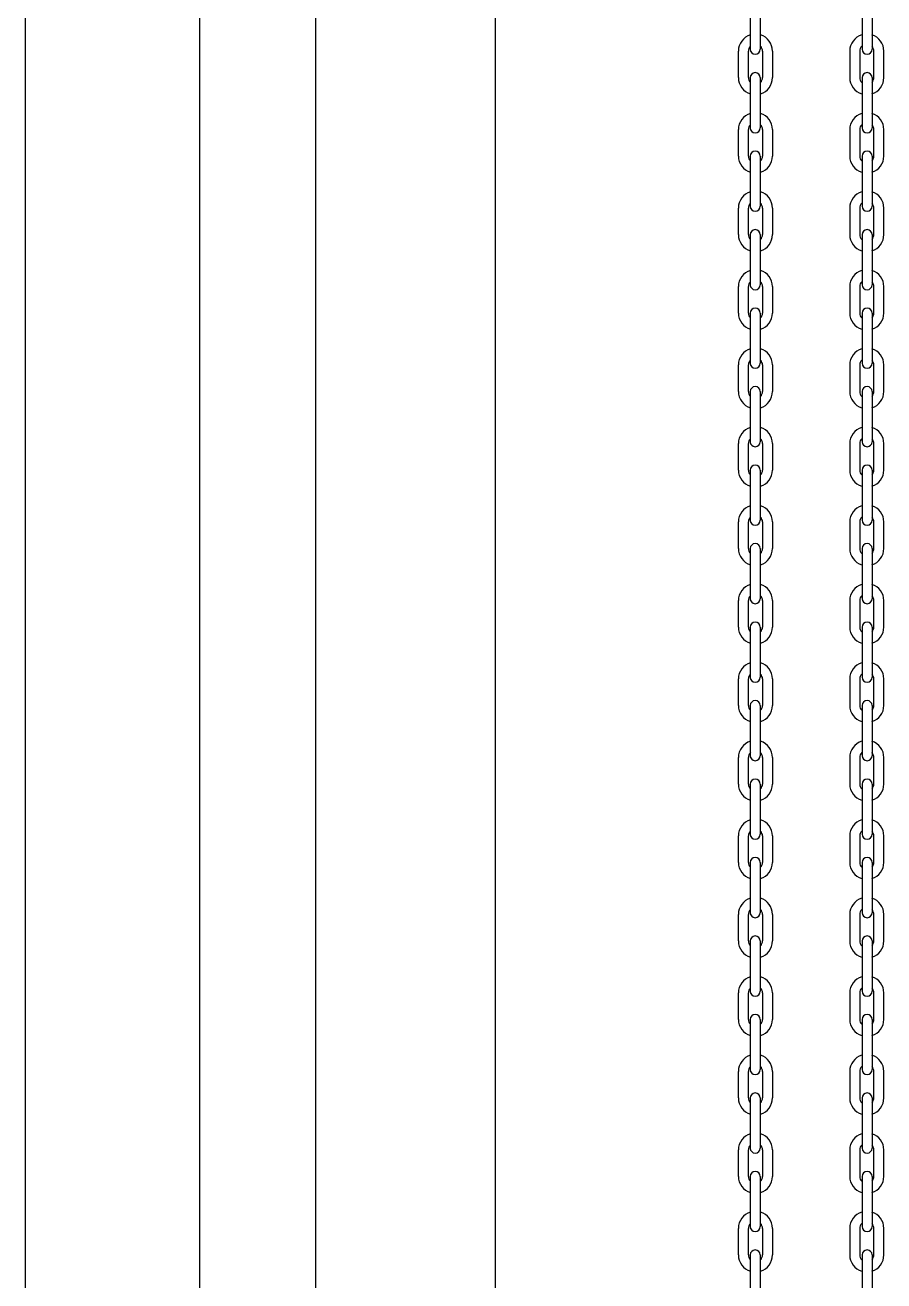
# Model space of a CAD drawing. Header units: millimetres. Extents: x 204328 to 274136, y -196910 to -178068.
# Drawn here: x 259735.3 to 259963.7, y -183417.7 to -183083.9 of the extents above; entities that cross this region are included whole.
import ezdxf

# ---------------------------------------------------------------- set-up
doc = ezdxf.new("R2010")
doc.units = ezdxf.units.MM
doc.layers.add('OHD Frame', color=2, linetype='Continuous')

msp = doc.modelspace()

# ---------------------------------------------------------------- linework, layer by layer
at = {"color": 3}
for p, q in [((259781.82, -189504.02, 0), (259781.82, -181789.76, 0)), ((259812.62, -189504.02, 0), (259812.62, -181789.76, 0))]:
    msp.add_line(p, q, dxfattribs=at)
at = {"color": 7, "linetype": 'Continuous'}
for p, q in [((259928.13, -183076.96, 0), (259928.13, -183090.29, 0)), ((259930.8, -183076.96, 0), (259930.8, -183090.29, 0)), ((259957.88, -183076.96, 0), (259957.88, -183090.29, 0)), ((259960.55, -183076.96, 0), (259960.55, -183090.29, 0)), ((259925, -183097.82, 0), (259925, -183090.76, 0)), ((259927.67, -183097.82, 0), (259927.67, -183090.76, 0)), ((259931.4, -183090.76, 0), (259931.4, -183097.82, 0)), ((259934.07, -183090.76, 0), (259934.07, -183097.82, 0)), ((259954.61, -183090.76, 0), (259954.61, -183097.82, 0)), ((259957.28, -183090.76, 0), (259957.28, -183097.82, 0)), ((259961.01, -183097.82, 0), (259961.01, -183090.76, 0)), ((259963.68, -183097.82, 0), (259963.68, -183090.76, 0)), ((259928.13, -183097.82, 0), (259928.13, -183111.16, 0)), ((259930.8, -183097.82, 0), (259930.8, -183111.16, 0)), ((259957.88, -183097.82, 0), (259957.88, -183111.16, 0)), ((259960.55, -183097.82, 0), (259960.55, -183111.16, 0)), ((259925, -183118.69, 0), (259925, -183111.62, 0)), ((259927.67, -183118.69, 0), (259927.67, -183111.62, 0)), ((259931.4, -183111.62, 0), (259931.4, -183118.69, 0)), ((259934.07, -183111.62, 0), (259934.07, -183118.69, 0)), ((259954.61, -183111.62, 0), (259954.61, -183118.69, 0)), ((259957.28, -183111.62, 0), (259957.28, -183118.69, 0)), ((259961.01, -183118.69, 0), (259961.01, -183111.62, 0)), ((259963.68, -183118.69, 0), (259963.68, -183111.62, 0)), ((259928.13, -183118.69, 0), (259928.13, -183132.02, 0)), ((259930.8, -183118.69, 0), (259930.8, -183132.02, 0)), ((259957.88, -183118.69, 0), (259957.88, -183132.02, 0)), ((259960.55, -183118.69, 0), (259960.55, -183132.02, 0)), ((259925, -183139.56, 0), (259925, -183132.49, 0)), ((259927.67, -183139.56, 0), (259927.67, -183132.49, 0)), ((259931.4, -183132.49, 0), (259931.4, -183139.56, 0)), ((259934.07, -183132.49, 0), (259934.07, -183139.56, 0)), ((259954.61, -183132.49, 0), (259954.61, -183139.56, 0)), ((259957.28, -183132.49, 0), (259957.28, -183139.56, 0)), ((259961.01, -183139.56, 0), (259961.01, -183132.49, 0)), ((259963.68, -183139.56, 0), (259963.68, -183132.49, 0)), ((259928.13, -183139.56, 0), (259928.13, -183152.89, 0)), ((259930.8, -183139.56, 0), (259930.8, -183152.89, 0)), ((259957.88, -183139.56, 0), (259957.88, -183152.89, 0)), ((259960.55, -183139.56, 0), (259960.55, -183152.89, 0)), ((259925, -183160.42, 0), (259925, -183153.36, 0)), ((259927.67, -183160.42, 0), (259927.67, -183153.36, 0)), ((259931.4, -183153.36, 0), (259931.4, -183160.42, 0)), ((259934.07, -183153.36, 0), (259934.07, -183160.42, 0)), ((259954.61, -183153.36, 0), (259954.61, -183160.42, 0)), ((259957.28, -183153.36, 0), (259957.28, -183160.42, 0)), ((259961.01, -183160.42, 0), (259961.01, -183153.36, 0)), ((259963.68, -183160.42, 0), (259963.68, -183153.36, 0)), ((259928.13, -183160.42, 0), (259928.13, -183173.76, 0)), ((259930.8, -183160.42, 0), (259930.8, -183173.76, 0)), ((259957.88, -183160.42, 0), (259957.88, -183173.76, 0)), ((259960.55, -183160.42, 0), (259960.55, -183173.76, 0)), ((259925, -183181.29, 0), (259925, -183174.22, 0)), ((259927.67, -183181.29, 0), (259927.67, -183174.22, 0)), ((259931.4, -183174.22, 0), (259931.4, -183181.29, 0)), ((259934.07, -183174.22, 0), (259934.07, -183181.29, 0)), ((259954.61, -183174.22, 0), (259954.61, -183181.29, 0)), ((259957.28, -183174.22, 0), (259957.28, -183181.29, 0)), ((259961.01, -183181.29, 0), (259961.01, -183174.22, 0)), ((259963.68, -183181.29, 0), (259963.68, -183174.22, 0)), ((259928.13, -183181.29, 0), (259928.13, -183194.62, 0)), ((259930.8, -183181.29, 0), (259930.8, -183194.62, 0)), ((259957.88, -183181.29, 0), (259957.88, -183194.62, 0)), ((259960.55, -183181.29, 0), (259960.55, -183194.62, 0)), ((259925, -183202.16, 0), (259925, -183195.09, 0)), ((259927.67, -183202.16, 0), (259927.67, -183195.09, 0)), ((259931.4, -183195.09, 0), (259931.4, -183202.16, 0)), ((259934.07, -183195.09, 0), (259934.07, -183202.16, 0)), ((259954.61, -183195.09, 0), (259954.61, -183202.16, 0)), ((259957.28, -183195.09, 0), (259957.28, -183202.16, 0)), ((259961.01, -183202.16, 0), (259961.01, -183195.09, 0)), ((259963.68, -183202.16, 0), (259963.68, -183195.09, 0)), ((259928.13, -183202.16, 0), (259928.13, -183215.49, 0)), ((259930.8, -183202.16, 0), (259930.8, -183215.49, 0)), ((259957.88, -183202.16, 0), (259957.88, -183215.49, 0)), ((259960.55, -183202.16, 0), (259960.55, -183215.49, 0)), ((259925, -183223.03, 0), (259925, -183215.96, 0)), ((259927.67, -183223.03, 0), (259927.67, -183215.96, 0)), ((259931.4, -183215.96, 0), (259931.4, -183223.03, 0)), ((259934.07, -183215.96, 0), (259934.07, -183223.03, 0)), ((259954.61, -183215.96, 0), (259954.61, -183223.03, 0)), ((259957.28, -183215.96, 0), (259957.28, -183223.03, 0)), ((259961.01, -183223.03, 0), (259961.01, -183215.96, 0)), ((259963.68, -183223.03, 0), (259963.68, -183215.96, 0)), ((259928.13, -183223.03, 0), (259928.13, -183236.36, 0)), ((259930.8, -183223.03, 0), (259930.8, -183236.36, 0)), ((259957.88, -183223.03, 0), (259957.88, -183236.36, 0)), ((259960.55, -183223.03, 0), (259960.55, -183236.36, 0)), ((259925, -183243.89, 0), (259925, -183236.83, 0)), ((259927.67, -183243.89, 0), (259927.67, -183236.83, 0)), ((259931.4, -183236.83, 0), (259931.4, -183243.89, 0)), ((259934.07, -183236.83, 0), (259934.07, -183243.89, 0)), ((259954.61, -183236.83, 0), (259954.61, -183243.89, 0)), ((259957.28, -183236.83, 0), (259957.28, -183243.89, 0)), ((259961.01, -183243.89, 0), (259961.01, -183236.83, 0)), ((259963.68, -183243.89, 0), (259963.68, -183236.83, 0)), ((259928.13, -183243.89, 0), (259928.13, -183257.23, 0)), ((259930.8, -183243.89, 0), (259930.8, -183257.23, 0)), ((259957.88, -183243.89, 0), (259957.88, -183257.23, 0)), ((259960.55, -183243.89, 0), (259960.55, -183257.23, 0)), ((259925, -183264.76, 0), (259925, -183257.69, 0)), ((259927.67, -183264.76, 0), (259927.67, -183257.69, 0)), ((259931.4, -183257.69, 0), (259931.4, -183264.76, 0)), ((259934.07, -183257.69, 0), (259934.07, -183264.76, 0)), ((259954.61, -183257.69, 0), (259954.61, -183264.76, 0)), ((259957.28, -183257.69, 0), (259957.28, -183264.76, 0)), ((259961.01, -183264.76, 0), (259961.01, -183257.69, 0)), ((259963.68, -183264.76, 0), (259963.68, -183257.69, 0)), ((259928.13, -183264.76, 0), (259928.13, -183278.09, 0)), ((259930.8, -183264.76, 0), (259930.8, -183278.09, 0)), ((259957.88, -183264.76, 0), (259957.88, -183278.09, 0)), ((259960.55, -183264.76, 0), (259960.55, -183278.09, 0)), ((259925, -183285.63, 0), (259925, -183278.56, 0)), ((259927.67, -183285.63, 0), (259927.67, -183278.56, 0)), ((259931.4, -183278.56, 0), (259931.4, -183285.63, 0)), ((259934.07, -183278.56, 0), (259934.07, -183285.63, 0)), ((259954.61, -183278.56, 0), (259954.61, -183285.63, 0)), ((259957.28, -183278.56, 0), (259957.28, -183285.63, 0)), ((259961.01, -183285.63, 0), (259961.01, -183278.56, 0)), ((259963.68, -183285.63, 0), (259963.68, -183278.56, 0)), ((259928.13, -183285.63, 0), (259928.13, -183298.96, 0)), ((259930.8, -183285.63, 0), (259930.8, -183298.96, 0)), ((259957.88, -183285.63, 0), (259957.88, -183298.96, 0)), ((259960.55, -183285.63, 0), (259960.55, -183298.96, 0)), ((259925, -183306.49, 0), (259925, -183299.43, 0)), ((259927.67, -183306.49, 0), (259927.67, -183299.43, 0)), ((259931.4, -183299.43, 0), (259931.4, -183306.49, 0)), ((259934.07, -183299.43, 0), (259934.07, -183306.49, 0)), ((259954.61, -183299.43, 0), (259954.61, -183306.49, 0)), ((259957.28, -183299.43, 0), (259957.28, -183306.49, 0)), ((259961.01, -183306.49, 0), (259961.01, -183299.43, 0)), ((259963.68, -183306.49, 0), (259963.68, -183299.43, 0)), ((259928.13, -183306.49, 0), (259928.13, -183319.83, 0)), ((259930.8, -183306.49, 0), (259930.8, -183319.83, 0)), ((259957.88, -183306.49, 0), (259957.88, -183319.83, 0)), ((259960.55, -183306.49, 0), (259960.55, -183319.83, 0)), ((259925, -183327.36, 0), (259925, -183320.29, 0)), ((259927.67, -183327.36, 0), (259927.67, -183320.29, 0)), ((259931.4, -183320.29, 0), (259931.4, -183327.36, 0)), ((259934.07, -183320.29, 0), (259934.07, -183327.36, 0)), ((259954.61, -183320.29, 0), (259954.61, -183327.36, 0)), ((259957.28, -183320.29, 0), (259957.28, -183327.36, 0)), ((259961.01, -183327.36, 0), (259961.01, -183320.29, 0)), ((259963.68, -183327.36, 0), (259963.68, -183320.29, 0)), ((259928.13, -183327.36, 0), (259928.13, -183340.69, 0)), ((259930.8, -183327.36, 0), (259930.8, -183340.69, 0)), ((259957.88, -183327.36, 0), (259957.88, -183340.69, 0)), ((259960.55, -183327.36, 0), (259960.55, -183340.69, 0)), ((259925, -183348.23, 0), (259925, -183341.16, 0)), ((259927.67, -183348.23, 0), (259927.67, -183341.16, 0)), ((259931.4, -183341.16, 0), (259931.4, -183348.23, 0)), ((259934.07, -183341.16, 0), (259934.07, -183348.23, 0)), ((259954.61, -183341.16, 0), (259954.61, -183348.23, 0)), ((259957.28, -183341.16, 0), (259957.28, -183348.23, 0)), ((259961.01, -183348.23, 0), (259961.01, -183341.16, 0)), ((259963.68, -183348.23, 0), (259963.68, -183341.16, 0)), ((259928.13, -183348.23, 0), (259928.13, -183361.56, 0)), ((259930.8, -183348.23, 0), (259930.8, -183361.56, 0)), ((259957.88, -183348.23, 0), (259957.88, -183361.56, 0)), ((259960.55, -183348.23, 0), (259960.55, -183361.56, 0)), ((259925, -183369.09, 0), (259925, -183362.03, 0)), ((259927.67, -183369.09, 0), (259927.67, -183362.03, 0)), ((259931.4, -183362.03, 0), (259931.4, -183369.09, 0)), ((259934.07, -183362.03, 0), (259934.07, -183369.09, 0)), ((259954.61, -183362.03, 0), (259954.61, -183369.09, 0)), ((259957.28, -183362.03, 0), (259957.28, -183369.09, 0)), ((259961.01, -183369.09, 0), (259961.01, -183362.03, 0)), ((259963.68, -183369.09, 0), (259963.68, -183362.03, 0)), ((259928.13, -183369.09, 0), (259928.13, -183382.43, 0)), ((259930.8, -183369.09, 0), (259930.8, -183382.43, 0)), ((259957.88, -183369.09, 0), (259957.88, -183382.43, 0)), ((259960.55, -183369.09, 0), (259960.55, -183382.43, 0)), ((259925, -183389.96, 0), (259925, -183382.89, 0)), ((259927.67, -183389.96, 0), (259927.67, -183382.89, 0)), ((259931.4, -183382.89, 0), (259931.4, -183389.96, 0)), ((259934.07, -183382.89, 0), (259934.07, -183389.96, 0)), ((259954.61, -183382.89, 0), (259954.61, -183389.96, 0)), ((259957.28, -183382.89, 0), (259957.28, -183389.96, 0)), ((259961.01, -183389.96, 0), (259961.01, -183382.89, 0)), ((259963.68, -183389.96, 0), (259963.68, -183382.89, 0)), ((259928.13, -183389.96, 0), (259928.13, -183403.29, 0)), ((259930.8, -183389.96, 0), (259930.8, -183403.29, 0)), ((259957.88, -183389.96, 0), (259957.88, -183403.29, 0)), ((259960.55, -183389.96, 0), (259960.55, -183403.29, 0)), ((259925, -183410.83, 0), (259925, -183403.76, 0)), ((259927.67, -183410.83, 0), (259927.67, -183403.76, 0)), ((259931.4, -183403.76, 0), (259931.4, -183410.83, 0)), ((259934.07, -183403.76, 0), (259934.07, -183410.83, 0)), ((259954.61, -183403.76, 0), (259954.61, -183410.83, 0)), ((259957.28, -183403.76, 0), (259957.28, -183410.83, 0)), ((259961.01, -183410.83, 0), (259961.01, -183403.76, 0)), ((259963.68, -183410.83, 0), (259963.68, -183403.76, 0)), ((259928.13, -183410.83, 0), (259928.13, -183424.16, 0)), ((259930.8, -183410.83, 0), (259930.8, -183424.16, 0)), ((259957.88, -183410.83, 0), (259957.88, -183424.16, 0)), ((259960.55, -183410.83, 0), (259960.55, -183424.16, 0))]:
    msp.add_line(p, q, dxfattribs=at)
for centre, radius, start, end in [((259929.47, -183090.76, 0), 4.47, 106.4768, 180), ((259929.6, -183090.76, 0), 4.47, 0, 73.5232), ((259959.08, -183090.76, 0), 4.47, 106.4768, 180), ((259959.21, -183090.76, 0), 4.47, 0, 73.5232), ((259929.47, -183090.76, 0), 1.8, 134.9422, 180), ((259929.6, -183090.76, 0), 1.8, 0, 45.0578), ((259959.08, -183090.76, 0), 1.8, 134.9422, 180), ((259959.21, -183090.76, 0), 1.8, 0, 45.0578), ((259929.47, -183090.29, 0), 1.33, 180, 0), ((259959.21, -183090.29, 0), 1.33, 180, 0), ((259929.47, -183097.82, 0), 1.33, 0, 180), ((259959.21, -183097.82, 0), 1.33, 0, 180), ((259929.47, -183097.82, 0), 4.47, 180, 253.5232), ((259929.47, -183097.82, 0), 1.8, 180, 225.0578), ((259929.6, -183097.82, 0), 4.47, 286.4768, 0), ((259929.6, -183097.82, 0), 1.8, 314.9422, 0), ((259959.08, -183097.82, 0), 4.47, 180, 253.5232), ((259959.08, -183097.82, 0), 1.8, 180, 225.0578), ((259959.21, -183097.82, 0), 4.47, 286.4768, 0), ((259959.21, -183097.82, 0), 1.8, 314.9422, 0), ((259929.47, -183111.62, 0), 4.47, 106.4768, 180), ((259929.6, -183111.62, 0), 4.47, 0, 73.5232), ((259959.08, -183111.62, 0), 4.47, 106.4768, 180), ((259959.21, -183111.62, 0), 4.47, 0, 73.5232), ((259929.47, -183111.62, 0), 1.8, 134.9422, 180), ((259929.47, -183111.16, 0), 1.33, 180, 0), ((259929.6, -183111.62, 0), 1.8, 0, 45.0578), ((259959.08, -183111.62, 0), 1.8, 134.9422, 180), ((259959.21, -183111.16, 0), 1.33, 180, 0), ((259959.21, -183111.62, 0), 1.8, 0, 45.0578), ((259929.47, -183118.69, 0), 4.47, 180, 253.5232), ((259929.47, -183118.69, 0), 1.8, 180, 225.0578), ((259929.47, -183118.69, 0), 1.33, 0, 180), ((259929.6, -183118.69, 0), 4.47, 286.4768, 0), ((259929.6, -183118.69, 0), 1.8, 314.9422, 0), ((259959.08, -183118.69, 0), 4.47, 180, 253.5232), ((259959.08, -183118.69, 0), 1.8, 180, 225.0578), ((259959.21, -183118.69, 0), 1.33, 0, 180), ((259959.21, -183118.69, 0), 4.47, 286.4768, 0), ((259959.21, -183118.69, 0), 1.8, 314.9422, 0), ((259929.47, -183132.49, 0), 4.47, 106.4768, 180), ((259929.6, -183132.49, 0), 4.47, 0, 73.5232), ((259959.08, -183132.49, 0), 4.47, 106.4768, 180), ((259959.21, -183132.49, 0), 4.47, 0, 73.5232), ((259929.47, -183132.49, 0), 1.8, 134.9422, 180), ((259929.47, -183132.02, 0), 1.33, 180, 0), ((259929.47, -183132.02, 0), 1.33, 180, 0), ((259929.6, -183132.49, 0), 1.8, 0, 45.0578), ((259959.08, -183132.49, 0), 1.8, 134.9422, 180), ((259959.21, -183132.02, 0), 1.33, 180, 0), ((259959.21, -183132.02, 0), 1.33, 180, 0), ((259959.21, -183132.49, 0), 1.8, 0, 45.0578), ((259929.47, -183139.56, 0), 4.47, 180, 253.5232), ((259929.47, -183139.56, 0), 4.47, 180, 253.5232), ((259929.47, -183139.56, 0), 1.8, 180, 225.0578), ((259929.47, -183139.56, 0), 1.8, 180, 225.0578), ((259929.47, -183139.56, 0), 1.33, 0, 180), ((259929.47, -183139.56, 0), 1.33, 0, 180), ((259929.6, -183139.56, 0), 4.47, 286.4768, 0), ((259929.6, -183139.56, 0), 1.8, 314.9422, 0), ((259929.6, -183139.56, 0), 4.47, 286.4768, 0), ((259929.6, -183139.56, 0), 1.8, 314.9422, 0), ((259959.08, -183139.56, 0), 4.47, 180, 253.5232), ((259959.08, -183139.56, 0), 4.47, 180, 253.5232), ((259959.08, -183139.56, 0), 1.8, 180, 225.0578), ((259959.08, -183139.56, 0), 1.8, 180, 225.0578), ((259959.21, -183139.56, 0), 1.33, 0, 180), ((259959.21, -183139.56, 0), 1.33, 0, 180), ((259959.21, -183139.56, 0), 4.47, 286.4768, 0), ((259959.21, -183139.56, 0), 4.47, 286.4768, 0), ((259959.21, -183139.56, 0), 1.8, 314.9422, 0), ((259959.21, -183139.56, 0), 1.8, 314.9422, 0), ((259929.47, -183153.36, 0), 4.47, 106.4768, 180), ((259929.6, -183153.36, 0), 4.47, 0, 73.5232), ((259959.08, -183153.36, 0), 4.47, 106.4768, 180), ((259959.21, -183153.36, 0), 4.47, 0, 73.5232), ((259929.47, -183153.36, 0), 1.8, 134.9422, 180), ((259929.47, -183152.89, 0), 1.33, 180, 0), ((259929.6, -183153.36, 0), 1.8, 0, 45.0578), ((259959.08, -183153.36, 0), 1.8, 134.9422, 180), ((259959.21, -183152.89, 0), 1.33, 180, 0), ((259959.21, -183153.36, 0), 1.8, 0, 45.0578), ((259929.47, -183160.42, 0), 1.33, 0, 180), ((259959.21, -183160.42, 0), 1.33, 0, 180), ((259929.47, -183160.42, 0), 4.47, 180, 253.5232), ((259929.47, -183160.42, 0), 1.8, 180, 225.0578), ((259929.6, -183160.42, 0), 4.47, 286.4768, 0), ((259929.6, -183160.42, 0), 1.8, 314.9422, 0), ((259959.08, -183160.42, 0), 4.47, 180, 253.5232), ((259959.08, -183160.42, 0), 1.8, 180, 225.0578), ((259959.21, -183160.42, 0), 4.47, 286.4768, 0), ((259959.21, -183160.42, 0), 1.8, 314.9422, 0), ((259929.47, -183174.22, 0), 4.47, 106.4768, 180), ((259929.6, -183174.22, 0), 4.47, 0, 73.5232), ((259959.08, -183174.22, 0), 4.47, 106.4768, 180), ((259959.21, -183174.22, 0), 4.47, 0, 73.5232), ((259929.47, -183174.22, 0), 1.8, 134.9422, 180), ((259929.6, -183174.22, 0), 1.8, 0, 45.0578), ((259959.08, -183174.22, 0), 1.8, 134.9422, 180), ((259959.21, -183174.22, 0), 1.8, 0, 45.0578), ((259929.47, -183173.76, 0), 1.33, 180, 0), ((259959.21, -183173.76, 0), 1.33, 180, 0), ((259929.47, -183181.29, 0), 1.33, 0, 180), ((259959.21, -183181.29, 0), 1.33, 0, 180), ((259929.47, -183181.29, 0), 4.47, 180, 253.5232), ((259929.47, -183181.29, 0), 1.8, 180, 225.0578), ((259929.6, -183181.29, 0), 4.47, 286.4768, 0), ((259929.6, -183181.29, 0), 1.8, 314.9422, 0), ((259959.08, -183181.29, 0), 4.47, 180, 253.5232), ((259959.08, -183181.29, 0), 1.8, 180, 225.0578), ((259959.21, -183181.29, 0), 4.47, 286.4768, 0), ((259959.21, -183181.29, 0), 1.8, 314.9422, 0), ((259929.47, -183195.09, 0), 4.47, 106.4768, 180), ((259929.6, -183195.09, 0), 4.47, 0, 73.5232), ((259959.08, -183195.09, 0), 4.47, 106.4768, 180), ((259959.21, -183195.09, 0), 4.47, 0, 73.5232), ((259929.47, -183195.09, 0), 1.8, 134.9422, 180), ((259929.47, -183194.62, 0), 1.33, 180, 0), ((259929.6, -183195.09, 0), 1.8, 0, 45.0578), ((259959.08, -183195.09, 0), 1.8, 134.9422, 180), ((259959.21, -183194.62, 0), 1.33, 180, 0), ((259959.21, -183195.09, 0), 1.8, 0, 45.0578), ((259929.47, -183202.16, 0), 4.47, 180, 253.5232), ((259929.47, -183202.16, 0), 1.8, 180, 225.0578), ((259929.47, -183202.16, 0), 1.33, 0, 180), ((259929.6, -183202.16, 0), 4.47, 286.4768, 0), ((259929.6, -183202.16, 0), 1.8, 314.9422, 0), ((259959.08, -183202.16, 0), 4.47, 180, 253.5232), ((259959.08, -183202.16, 0), 1.8, 180, 225.0578), ((259959.21, -183202.16, 0), 1.33, 0, 180), ((259959.21, -183202.16, 0), 4.47, 286.4768, 0), ((259959.21, -183202.16, 0), 1.8, 314.9422, 0), ((259929.47, -183215.96, 0), 4.47, 106.4768, 180), ((259929.6, -183215.96, 0), 4.47, 0, 73.5232), ((259959.08, -183215.96, 0), 4.47, 106.4768, 180), ((259959.21, -183215.96, 0), 4.47, 0, 73.5232), ((259929.47, -183215.96, 0), 1.8, 134.9422, 180), ((259929.47, -183215.49, 0), 1.33, 180, 0), ((259929.6, -183215.96, 0), 1.8, 0, 45.0578), ((259959.08, -183215.96, 0), 1.8, 134.9422, 180), ((259959.21, -183215.49, 0), 1.33, 180, 0), ((259959.21, -183215.96, 0), 1.8, 0, 45.0578), ((259929.47, -183223.03, 0), 4.47, 180, 253.5232), ((259929.47, -183223.03, 0), 1.8, 180, 225.0578), ((259929.47, -183223.03, 0), 1.33, 0, 180), ((259929.6, -183223.03, 0), 4.47, 286.4768, 0), ((259929.6, -183223.03, 0), 1.8, 314.9422, 0), ((259959.08, -183223.03, 0), 4.47, 180, 253.5232), ((259959.08, -183223.03, 0), 1.8, 180, 225.0578), ((259959.21, -183223.03, 0), 1.33, 0, 180), ((259959.21, -183223.03, 0), 4.47, 286.4768, 0), ((259959.21, -183223.03, 0), 1.8, 314.9422, 0), ((259929.47, -183236.83, 0), 4.47, 106.4768, 180), ((259929.6, -183236.83, 0), 4.47, 0, 73.5232), ((259959.08, -183236.83, 0), 4.47, 106.4768, 180), ((259959.21, -183236.83, 0), 4.47, 0, 73.5232), ((259929.47, -183236.83, 0), 1.8, 134.9422, 180), ((259929.47, -183236.36, 0), 1.33, 180, 0), ((259929.6, -183236.83, 0), 1.8, 0, 45.0578), ((259959.08, -183236.83, 0), 1.8, 134.9422, 180), ((259959.21, -183236.36, 0), 1.33, 180, 0), ((259959.21, -183236.83, 0), 1.8, 0, 45.0578), ((259929.47, -183243.89, 0), 1.33, 0, 180), ((259959.21, -183243.89, 0), 1.33, 0, 180), ((259929.47, -183243.89, 0), 4.47, 180, 253.5232), ((259929.47, -183243.89, 0), 1.8, 180, 225.0578), ((259929.6, -183243.89, 0), 4.47, 286.4768, 0), ((259929.6, -183243.89, 0), 1.8, 314.9422, 0), ((259959.08, -183243.89, 0), 4.47, 180, 253.5232), ((259959.08, -183243.89, 0), 1.8, 180, 225.0578), ((259959.21, -183243.89, 0), 4.47, 286.4768, 0), ((259959.21, -183243.89, 0), 1.8, 314.9422, 0), ((259929.47, -183257.69, 0), 4.47, 106.4768, 180), ((259929.6, -183257.69, 0), 4.47, 0, 73.5232), ((259959.08, -183257.69, 0), 4.47, 106.4768, 180), ((259959.21, -183257.69, 0), 4.47, 0, 73.5232), ((259929.47, -183257.69, 0), 1.8, 134.9422, 180), ((259929.6, -183257.69, 0), 1.8, 0, 45.0578), ((259959.08, -183257.69, 0), 1.8, 134.9422, 180), ((259959.21, -183257.69, 0), 1.8, 0, 45.0578), ((259929.47, -183257.23, 0), 1.33, 180, 0), ((259959.21, -183257.23, 0), 1.33, 180, 0), ((259929.47, -183264.76, 0), 1.33, 0, 180), ((259959.21, -183264.76, 0), 1.33, 0, 180), ((259929.47, -183264.76, 0), 4.47, 180, 253.5232), ((259929.47, -183264.76, 0), 1.8, 180, 225.0578), ((259929.6, -183264.76, 0), 4.47, 286.4768, 0), ((259929.6, -183264.76, 0), 1.8, 314.9422, 0), ((259959.08, -183264.76, 0), 4.47, 180, 253.5232), ((259959.08, -183264.76, 0), 1.8, 180, 225.0578), ((259959.21, -183264.76, 0), 4.47, 286.4768, 0), ((259959.21, -183264.76, 0), 1.8, 314.9422, 0), ((259929.47, -183278.56, 0), 4.47, 106.4768, 180), ((259929.6, -183278.56, 0), 4.47, 0, 73.5232), ((259959.08, -183278.56, 0), 4.47, 106.4768, 180), ((259959.21, -183278.56, 0), 4.47, 0, 73.5232), ((259929.47, -183278.56, 0), 1.8, 134.9422, 180), ((259929.47, -183278.09, 0), 1.33, 180, 0), ((259929.47, -183278.09, 0), 1.33, 180, 0), ((259929.6, -183278.56, 0), 1.8, 0, 45.0578), ((259959.08, -183278.56, 0), 1.8, 134.9422, 180), ((259959.21, -183278.09, 0), 1.33, 180, 0), ((259959.21, -183278.09, 0), 1.33, 180, 0), ((259959.21, -183278.56, 0), 1.8, 0, 45.0578), ((259929.47, -183285.63, 0), 4.47, 180, 253.5232), ((259929.47, -183285.63, 0), 1.8, 180, 225.0578), ((259929.47, -183285.63, 0), 1.33, 0, 180), ((259929.6, -183285.63, 0), 4.47, 286.4768, 0), ((259929.6, -183285.63, 0), 1.8, 314.9422, 0), ((259959.08, -183285.63, 0), 4.47, 180, 253.5232), ((259959.08, -183285.63, 0), 1.8, 180, 225.0578), ((259959.21, -183285.63, 0), 1.33, 0, 180), ((259959.21, -183285.63, 0), 4.47, 286.4768, 0), ((259959.21, -183285.63, 0), 1.8, 314.9422, 0), ((259929.47, -183299.43, 0), 4.47, 106.4768, 180), ((259929.6, -183299.43, 0), 4.47, 0, 73.5232), ((259959.08, -183299.43, 0), 4.47, 106.4768, 180), ((259959.21, -183299.43, 0), 4.47, 0, 73.5232), ((259929.47, -183299.43, 0), 1.8, 134.9422, 180), ((259929.47, -183298.96, 0), 1.33, 180, 0), ((259929.6, -183299.43, 0), 1.8, 0, 45.0578), ((259959.08, -183299.43, 0), 1.8, 134.9422, 180), ((259959.21, -183298.96, 0), 1.33, 180, 0), ((259959.21, -183299.43, 0), 1.8, 0, 45.0578), ((259929.47, -183306.49, 0), 4.47, 180, 253.5232), ((259929.47, -183306.49, 0), 1.8, 180, 225.0578), ((259929.47, -183306.49, 0), 1.33, 0, 180), ((259929.6, -183306.49, 0), 4.47, 286.4768, 0), ((259929.6, -183306.49, 0), 1.8, 314.9422, 0), ((259959.08, -183306.49, 0), 4.47, 180, 253.5232), ((259959.08, -183306.49, 0), 1.8, 180, 225.0578), ((259959.21, -183306.49, 0), 1.33, 0, 180), ((259959.21, -183306.49, 0), 4.47, 286.4768, 0), ((259959.21, -183306.49, 0), 1.8, 314.9422, 0), ((259929.47, -183320.29, 0), 4.47, 106.4768, 180), ((259929.6, -183320.29, 0), 4.47, 0, 73.5232), ((259959.08, -183320.29, 0), 4.47, 106.4768, 180), ((259959.21, -183320.29, 0), 4.47, 0, 73.5232), ((259929.47, -183320.29, 0), 1.8, 134.9422, 180), ((259929.47, -183319.83, 0), 1.33, 180, 0), ((259929.6, -183320.29, 0), 1.8, 0, 45.0578), ((259959.08, -183320.29, 0), 1.8, 134.9422, 180), ((259959.21, -183319.83, 0), 1.33, 180, 0), ((259959.21, -183320.29, 0), 1.8, 0, 45.0578), ((259929.47, -183327.36, 0), 1.33, 0, 180), ((259959.21, -183327.36, 0), 1.33, 0, 180), ((259929.47, -183327.36, 0), 4.47, 180, 253.5232), ((259929.47, -183327.36, 0), 1.8, 180, 225.0578), ((259929.6, -183327.36, 0), 4.47, 286.4768, 0), ((259929.6, -183327.36, 0), 1.8, 314.9422, 0), ((259959.08, -183327.36, 0), 4.47, 180, 253.5232), ((259959.08, -183327.36, 0), 1.8, 180, 225.0578), ((259959.21, -183327.36, 0), 4.47, 286.4768, 0), ((259959.21, -183327.36, 0), 1.8, 314.9422, 0), ((259929.47, -183341.16, 0), 4.47, 106.4768, 180), ((259929.6, -183341.16, 0), 4.47, 0, 73.5232), ((259959.08, -183341.16, 0), 4.47, 106.4768, 180), ((259959.21, -183341.16, 0), 4.47, 0, 73.5232), ((259929.47, -183341.16, 0), 1.8, 134.9422, 180), ((259929.6, -183341.16, 0), 1.8, 0, 45.0578), ((259959.08, -183341.16, 0), 1.8, 134.9422, 180), ((259959.21, -183341.16, 0), 1.8, 0, 45.0578), ((259929.47, -183340.69, 0), 1.33, 180, 0), ((259959.21, -183340.69, 0), 1.33, 180, 0), ((259929.47, -183348.23, 0), 1.33, 0, 180), ((259959.21, -183348.23, 0), 1.33, 0, 180), ((259929.47, -183348.23, 0), 4.47, 180, 253.5232), ((259929.47, -183348.23, 0), 1.8, 180, 225.0578), ((259929.6, -183348.23, 0), 4.47, 286.4768, 0), ((259929.6, -183348.23, 0), 1.8, 314.9422, 0), ((259959.08, -183348.23, 0), 4.47, 180, 253.5232), ((259959.08, -183348.23, 0), 1.8, 180, 225.0578), ((259959.21, -183348.23, 0), 4.47, 286.4768, 0), ((259959.21, -183348.23, 0), 1.8, 314.9422, 0), ((259929.47, -183362.03, 0), 4.47, 106.4768, 180), ((259929.6, -183362.03, 0), 4.47, 0, 73.5232), ((259959.08, -183362.03, 0), 4.47, 106.4768, 180), ((259959.21, -183362.03, 0), 4.47, 0, 73.5232), ((259929.47, -183362.03, 0), 1.8, 134.9422, 180), ((259929.47, -183361.56, 0), 1.33, 180, 0), ((259929.6, -183362.03, 0), 1.8, 0, 45.0578), ((259959.08, -183362.03, 0), 1.8, 134.9422, 180), ((259959.21, -183361.56, 0), 1.33, 180, 0), ((259959.21, -183362.03, 0), 1.8, 0, 45.0578), ((259929.47, -183369.09, 0), 4.47, 180, 253.5232), ((259929.47, -183369.09, 0), 1.8, 180, 225.0578), ((259929.47, -183369.09, 0), 1.33, 0, 180), ((259929.6, -183369.09, 0), 4.47, 286.4768, 0), ((259929.6, -183369.09, 0), 1.8, 314.9422, 0), ((259959.08, -183369.09, 0), 4.47, 180, 253.5232), ((259959.08, -183369.09, 0), 1.8, 180, 225.0578), ((259959.21, -183369.09, 0), 1.33, 0, 180), ((259959.21, -183369.09, 0), 4.47, 286.4768, 0), ((259959.21, -183369.09, 0), 1.8, 314.9422, 0), ((259929.47, -183382.89, 0), 4.47, 106.4768, 180), ((259929.6, -183382.89, 0), 4.47, 0, 73.5232), ((259959.08, -183382.89, 0), 4.47, 106.4768, 180), ((259959.21, -183382.89, 0), 4.47, 0, 73.5232), ((259929.47, -183382.89, 0), 1.8, 134.9422, 180), ((259929.47, -183382.43, 0), 1.33, 180, 0), ((259929.6, -183382.89, 0), 1.8, 0, 45.0578), ((259959.08, -183382.89, 0), 1.8, 134.9422, 180), ((259959.21, -183382.43, 0), 1.33, 180, 0), ((259959.21, -183382.89, 0), 1.8, 0, 45.0578), ((259929.47, -183389.96, 0), 4.47, 180, 253.5232), ((259929.47, -183389.96, 0), 1.8, 180, 225.0578), ((259929.47, -183389.96, 0), 1.33, 0, 180), ((259929.6, -183389.96, 0), 4.47, 286.4768, 0), ((259929.6, -183389.96, 0), 1.8, 314.9422, 0), ((259959.08, -183389.96, 0), 4.47, 180, 253.5232), ((259959.08, -183389.96, 0), 1.8, 180, 225.0578), ((259959.21, -183389.96, 0), 1.33, 0, 180), ((259959.21, -183389.96, 0), 4.47, 286.4768, 0), ((259959.21, -183389.96, 0), 1.8, 314.9422, 0), ((259929.47, -183403.76, 0), 4.47, 106.4768, 180), ((259929.6, -183403.76, 0), 4.47, 0, 73.5232), ((259959.08, -183403.76, 0), 4.47, 106.4768, 180), ((259959.21, -183403.76, 0), 4.47, 0, 73.5232), ((259929.47, -183403.76, 0), 1.8, 134.9422, 180), ((259929.47, -183403.29, 0), 1.33, 180, 0), ((259929.47, -183403.29, 0), 1.33, 180, 0), ((259929.6, -183403.76, 0), 1.8, 0, 45.0578), ((259959.08, -183403.76, 0), 1.8, 134.9422, 180), ((259959.21, -183403.29, 0), 1.33, 180, 0), ((259959.21, -183403.29, 0), 1.33, 180, 0), ((259959.21, -183403.76, 0), 1.8, 0, 45.0578), ((259929.47, -183410.83, 0), 1.33, 0, 180), ((259929.47, -183410.83, 0), 1.33, 0, 180), ((259959.21, -183410.83, 0), 1.33, 0, 180), ((259959.21, -183410.83, 0), 1.33, 0, 180), ((259929.47, -183410.83, 0), 4.47, 180, 253.5232), ((259929.47, -183410.83, 0), 4.47, 180, 253.5232), ((259929.47, -183410.83, 0), 1.8, 180, 225.0578), ((259929.47, -183410.83, 0), 1.8, 180, 225.0578), ((259929.6, -183410.83, 0), 4.47, 286.4768, 0), ((259929.6, -183410.83, 0), 1.8, 314.9422, 0), ((259929.6, -183410.83, 0), 4.47, 286.4768, 0), ((259929.6, -183410.83, 0), 1.8, 314.9422, 0), ((259959.08, -183410.83, 0), 4.47, 180, 253.5232), ((259959.08, -183410.83, 0), 4.47, 180, 253.5232), ((259959.08, -183410.83, 0), 1.8, 180, 225.0578), ((259959.08, -183410.83, 0), 1.8, 180, 225.0578), ((259959.21, -183410.83, 0), 4.47, 286.4768, 0), ((259959.21, -183410.83, 0), 4.47, 286.4768, 0), ((259959.21, -183410.83, 0), 1.8, 314.9422, 0), ((259959.21, -183410.83, 0), 1.8, 314.9422, 0)]:
    msp.add_arc(centre, radius, start, end, dxfattribs=at)
at = {"layer": 'OHD Frame', "color": 1}
for p, q in [((259860.32, -181454.02, 0), (259860.32, -189504.02, 0)), ((259735.32, -181746.83, 0), (259735.32, -184329.02, 0))]:
    msp.add_line(p, q, dxfattribs=at)

doc.saveas('drawing.dxf')
